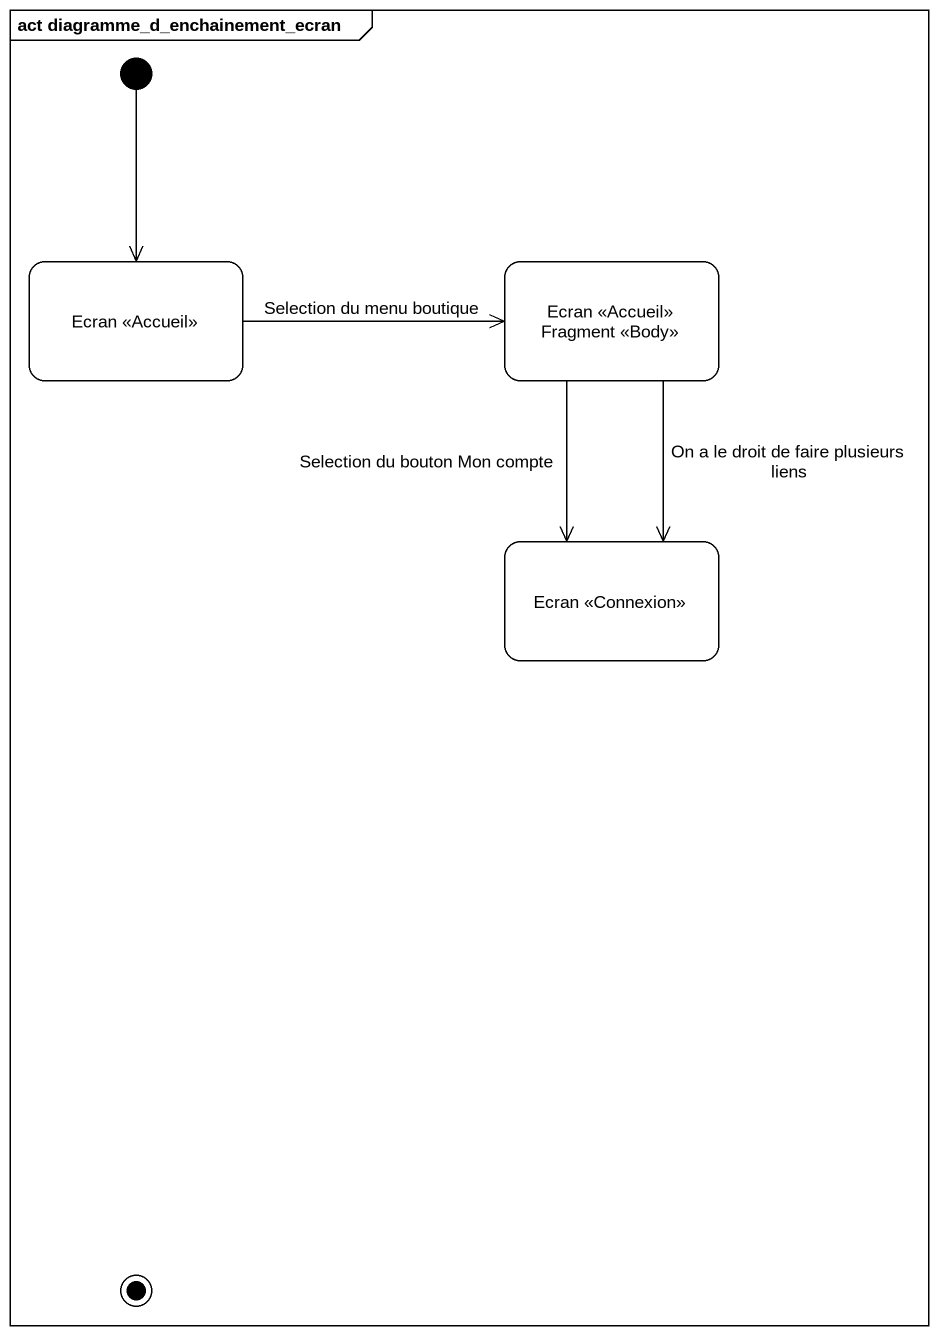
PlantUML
@startuml
mainframe act diagramme_d_enchainement_ecran
hide empty description
state "Ecran <<Accueil>>" as Ecran_Accueil
state "Ecran <<Accueil>> Fragment <<Body>>" as Ecran_Accueil_Fragment_Body
state "Ecran <<Connexion>>" as Ecran_Connexion
state final1 <<end>>
[*] --> Ecran_Accueil
Ecran_Accueil -right-> Ecran_Accueil_Fragment_Body : Selection du menu boutique
Ecran_Accueil_Fragment_Body --> Ecran_Connexion : On a le droit de faire plusieurs liens
Ecran_Accueil_Fragment_Body --> Ecran_Connexion : Selection du bouton Mon compte
@enduml
